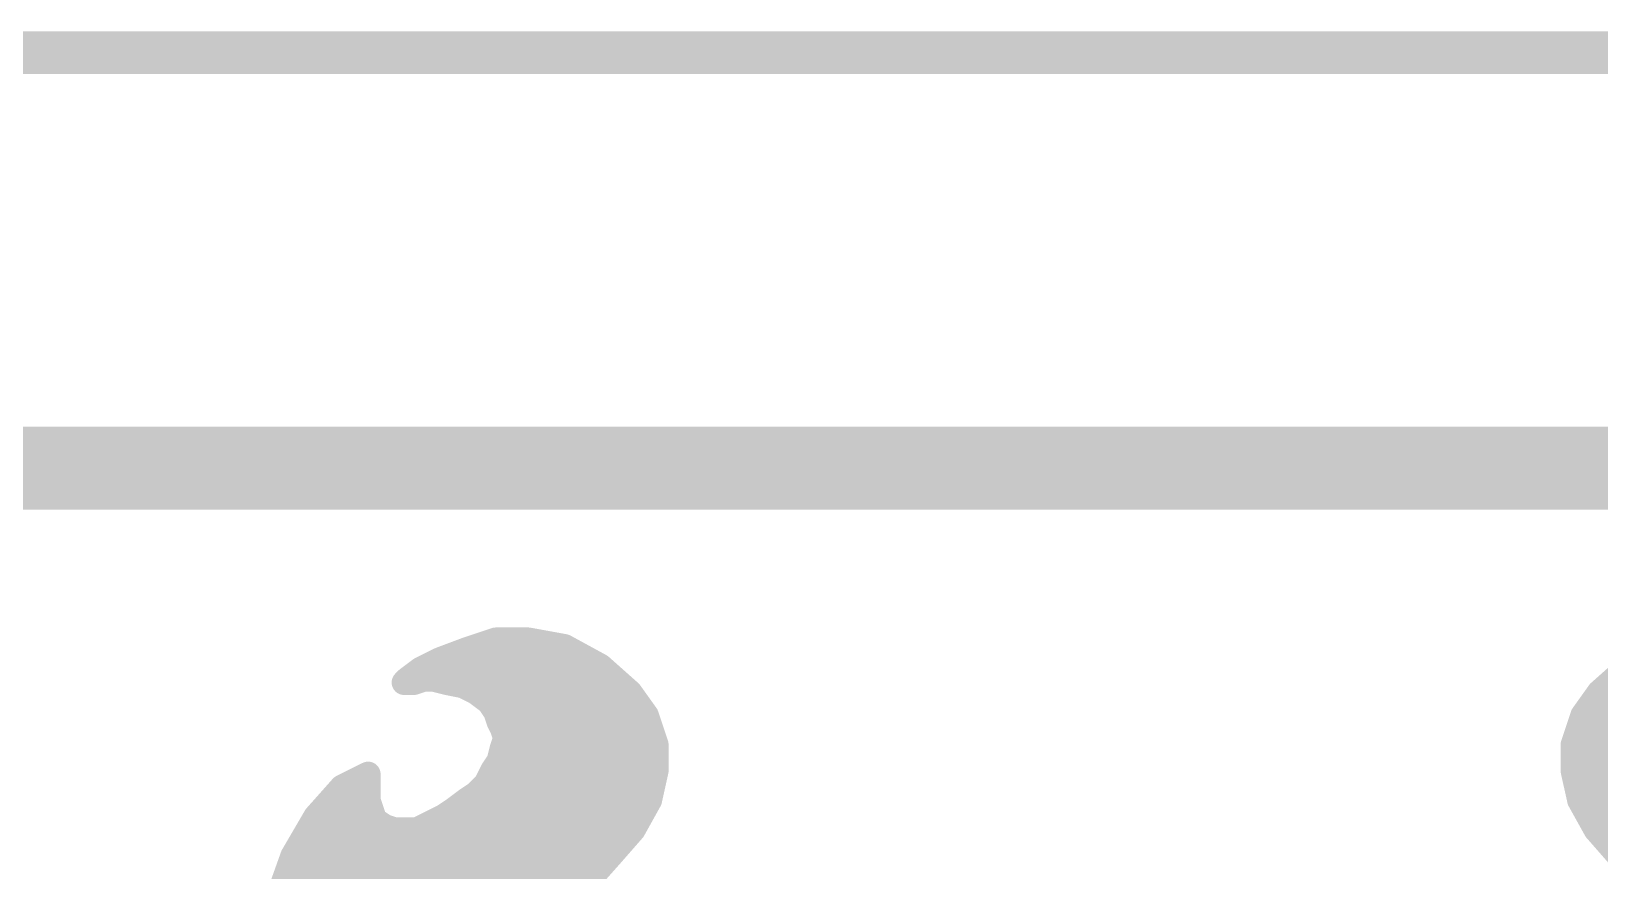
# Model space of a CAD drawing. Extents: x -33 to 74, y -22 to 37.
# Drawn here: x 9.39 to 14.182, y 24.17 to 26.735 of the extents above; entities that cross this region are included whole.
import ezdxf

# ---------------------------------------------------------------- set-up
doc = ezdxf.new("R2010")
doc.units = 0
for name, color, linetype in [('1', 12, 'CONTINUOUS'), ('16', 132, 'CONTINUOUS'), ('20', 31, 'CONTINUOUS'), ('21', 41, 'CONTINUOUS'), ('22', 40, 'CONTINUOUS'), ('47', 253, 'CONTINUOUS')]:
    doc.layers.add(name, color=color, linetype=linetype)

msp = doc.modelspace()

# ---------------------------------------------------------------- linework, layer by layer
at = {"layer": '1', "const_width": 0.254}
msp.add_lwpolyline([(0, 25.4), (25.4, 25.4)], dxfattribs=at)
at = {"layer": '16', "const_width": 0.254}
msp.add_lwpolyline([(0, 25.4), (25.4, 25.4)], dxfattribs=at)
at = {"layer": '20', "const_width": 0.2032}
msp.add_lwpolyline([(0, 25.4), (25.4, 25.4)], dxfattribs=at)
at = {"layer": '21', "const_width": 0.0762}
for points in [[(14.271, 24.795), (14.181, 24.715)], [(14.181, 24.715), (14.131, 24.645)], [(14.131, 24.645), (14.101, 24.555)], [(14.1623, 24.6888), (14.6161, 24.6888)], [(14.1202, 24.6126), (14.5748, 24.6126)], [(14.101, 24.555), (14.101, 24.475)], [(14.101, 24.5364), (14.5732, 24.5364)], [(14.101, 24.475), (14.121, 24.385)], [(14.1043, 24.4602), (14.6084, 24.4602)], [(14.121, 24.385), (14.171, 24.295)], [(14.1216, 24.384), (14.6823, 24.384)], [(14.1639, 24.3078), (14.8054, 24.3078)], [(14.171, 24.295), (14.241, 24.215)]]:
    msp.add_lwpolyline(points, dxfattribs=at)
at = {"layer": '21', "const_width": 0.0381}
for points in [[(14.1683, 24.7292, 1), (14.1937, 24.7008)], [(14.1965, 24.7039, 1), (14.1655, 24.7261)], [(14.1491, 24.639, 1), (14.1129, 24.651)], [(14.1623, 24.7079, 1), (14.1623, 24.6698)], [(14.1202, 24.6317, 1), (14.1202, 24.5936)], [(14.1155, 24.6561, 1), (14.1465, 24.6339)], [(14.1201, 24.555, 1), (14.082, 24.555)], [(14.0829, 24.561, 1), (14.1191, 24.549)], [(14.101, 24.5555, 1), (14.101, 24.5174)], [(14.1196, 24.4791, 1), (14.0824, 24.4709)], [(14.082, 24.475, 1), (14.1201, 24.475)], [(14.1043, 24.4793, 1), (14.1043, 24.4412)], [(14.1377, 24.3943, 1), (14.1043, 24.3757)], [(14.1024, 24.3809, 1), (14.1396, 24.3891)], [(14.1216, 24.4031, 1), (14.1216, 24.365)], [(14.1639, 24.3269, 1), (14.1639, 24.2888)], [(14.1853, 24.3075, 1), (14.1567, 24.2825)], [(14.1543, 24.2857, 1), (14.1877, 24.3043)]]:
    msp.add_lwpolyline(points, format="xyb", dxfattribs=at)
at = {"layer": '22', "const_width": 0.0762}
for points in [[(10.639, 24.815), (10.719, 24.845)], [(10.7089, 24.8412), (11.0443, 24.8412)], [(10.719, 24.845), (10.809, 24.875)], [(10.809, 24.875), (10.909, 24.875)], [(10.909, 24.875), (11.019, 24.855)], [(11.019, 24.855), (11.129, 24.795)], [(10.579, 24.785), (10.639, 24.815)], [(11.129, 24.795), (11.219, 24.715)], [(10.529, 24.745), (10.539, 24.755)], [(10.559, 24.745), (10.529, 24.745)], [(10.539, 24.755), (10.579, 24.785)], [(10.5523, 24.765), (11.1628, 24.765)], [(10.589, 24.755), (10.559, 24.745)], [(10.619, 24.755), (10.589, 24.755)], [(10.659, 24.745), (10.619, 24.755)], [(10.709, 24.735), (10.659, 24.745)], [(10.749, 24.715), (10.709, 24.735)], [(10.789, 24.685), (10.749, 24.715)], [(11.219, 24.715), (11.269, 24.645)], [(10.7839, 24.6888), (11.2377, 24.6888)], [(10.809, 24.655), (10.789, 24.685)], [(10.819, 24.625), (10.809, 24.655)], [(11.269, 24.645), (11.299, 24.555)], [(10.829, 24.605), (10.819, 24.625)], [(10.8252, 24.6126), (11.2798, 24.6126)], [(10.839, 24.575), (10.829, 24.605)], [(10.829, 24.545), (10.839, 24.575)], [(11.299, 24.555), (11.299, 24.475)], [(10.799, 24.475), (10.819, 24.505)], [(10.819, 24.505), (10.829, 24.545)], [(10.8269, 24.5364), (11.299, 24.5364)], [(10.339, 24.425), (10.419, 24.465)], [(10.4094, 24.4602), (10.419, 24.4602)], [(10.419, 24.465), (10.419, 24.385)], [(10.779, 24.435), (10.799, 24.475)], [(10.7916, 24.4602), (11.2957, 24.4602)], [(11.299, 24.475), (11.279, 24.385)], [(10.259, 24.335), (10.339, 24.425)], [(10.719, 24.385), (10.749, 24.405)], [(10.749, 24.405), (10.779, 24.435)], [(10.3026, 24.384), (10.4193, 24.384)], [(10.419, 24.385), (10.439, 24.325)], [(10.649, 24.335), (10.679, 24.355)], [(10.679, 24.355), (10.719, 24.385)], [(10.7177, 24.384), (11.2784, 24.384)], [(11.279, 24.385), (11.229, 24.295)], [(10.189, 24.215), (10.259, 24.335)], [(10.2431, 24.3078), (10.4648, 24.3078)], [(10.439, 24.325), (10.469, 24.305)], [(10.569, 24.295), (10.649, 24.335)], [(10.5946, 24.3078), (11.2361, 24.3078)], [(10.469, 24.305), (10.499, 24.295)], [(10.499, 24.295), (10.569, 24.295)], [(11.229, 24.295), (11.159, 24.215)], [(10.139, 24.075), (10.189, 24.215)], [(10.1987, 24.2316), (11.1735, 24.2316)], [(11.159, 24.215), (11.079, 24.125)], [(10.1677, 24.1554), (11.106, 24.1554)]]:
    msp.add_lwpolyline(points, dxfattribs=at)
at = {"layer": '22', "const_width": 0.0381}
for points in [[(10.7089, 24.8603, 1), (10.7089, 24.8222)], [(10.713, 24.8631, 1), (10.725, 24.8269)], [(10.7257, 24.8272, 1), (10.7123, 24.8628)], [(10.809, 24.8941, 1), (10.809, 24.8559)], [(10.815, 24.8569, 1), (10.803, 24.8931)], [(10.9124, 24.8937, 1), (10.9056, 24.8563)], [(10.909, 24.8559, 1), (10.909, 24.8941)], [(11.0281, 24.8717, 1), (11.0099, 24.8383)], [(11.0156, 24.8363, 1), (11.0224, 24.8737)], [(11.0443, 24.8222, 1), (11.0443, 24.8603)], [(10.6323, 24.8328, 1), (10.6457, 24.7972)], [(10.6475, 24.798, 1), (10.6305, 24.832)], [(11.1417, 24.8092, 1), (11.1163, 24.7808)], [(11.1199, 24.7783, 1), (11.1381, 24.8117)], [(10.529, 24.7641, 1), (10.529, 24.726)], [(10.5155, 24.7585, 1), (10.5425, 24.7315)], [(10.5276, 24.7702, 1), (10.5504, 24.7398)], [(10.5525, 24.7415, 1), (10.5255, 24.7685)], [(10.5523, 24.7841, 1), (10.5523, 24.746)], [(10.553, 24.7631, 1), (10.565, 24.7269)], [(10.559, 24.726, 1), (10.559, 24.7641)], [(10.5705, 24.802, 1), (10.5875, 24.768)], [(10.5904, 24.7698, 1), (10.5676, 24.8002)], [(10.589, 24.7741, 1), (10.589, 24.736)], [(10.595, 24.7369, 1), (10.583, 24.7731)], [(10.6236, 24.7735, 1), (10.6144, 24.7365)], [(10.619, 24.736, 1), (10.619, 24.7741)], [(10.6627, 24.7637, 1), (10.6553, 24.7263)], [(10.6544, 24.7265, 1), (10.6636, 24.7635)], [(11.1628, 24.746, 1), (11.1628, 24.7841)], [(10.7175, 24.752, 1), (10.7005, 24.718)], [(10.7053, 24.7163, 1), (10.7127, 24.7537)], [(10.7604, 24.7302, 1), (10.7376, 24.6998)], [(10.7405, 24.698, 1), (10.7575, 24.732)], [(11.2345, 24.7261, 1), (11.2035, 24.7039)], [(11.2063, 24.7008, 1), (11.2317, 24.7292)], [(10.7839, 24.7079, 1), (10.7839, 24.6698)], [(10.8049, 24.6956, 1), (10.7731, 24.6744)], [(10.7776, 24.6698, 1), (10.8004, 24.7002)], [(10.8271, 24.661, 1), (10.7909, 24.649)], [(10.7931, 24.6444, 1), (10.8249, 24.6656)], [(11.2377, 24.6698, 1), (11.2377, 24.7079)], [(11.2871, 24.651, 1), (11.2509, 24.639)], [(10.836, 24.6335, 1), (10.802, 24.6165)], [(10.8009, 24.619, 1), (10.8371, 24.631)], [(10.8252, 24.6317, 1), (10.8252, 24.5936)], [(10.8471, 24.611, 1), (10.8109, 24.599)], [(10.812, 24.5965, 1), (10.846, 24.6135)], [(11.2535, 24.6339, 1), (11.2845, 24.6561)], [(11.2798, 24.5936, 1), (11.2798, 24.6317)], [(10.8571, 24.569, 1), (10.8209, 24.581)], [(10.8209, 24.569, 1), (10.8571, 24.581)], [(11.3181, 24.555, 1), (11.28, 24.555)], [(10.8349, 24.4944, 1), (10.8031, 24.5156)], [(10.8269, 24.5555, 1), (10.8269, 24.5174)], [(10.8109, 24.551, 1), (10.8471, 24.539)], [(10.8475, 24.5404, 1), (10.8105, 24.5496)], [(11.2809, 24.549, 1), (11.3171, 24.561)], [(11.299, 24.5174, 1), (11.299, 24.5555)], [(10.4094, 24.4793, 1), (10.4094, 24.4412)], [(10.4381, 24.465, 1), (10.4, 24.465)], [(10.4275, 24.448, 1), (10.4105, 24.482)], [(10.419, 24.4412, 1), (10.419, 24.4793)], [(10.7916, 24.4793, 1), (10.7916, 24.4412)], [(10.7831, 24.4856, 1), (10.8149, 24.4644)], [(10.816, 24.4665, 1), (10.782, 24.4835)], [(10.8005, 24.5096, 1), (10.8375, 24.5004)], [(11.28, 24.475, 1), (11.3181, 24.475)], [(11.3176, 24.4709, 1), (11.2804, 24.4791)], [(11.2957, 24.4412, 1), (11.2957, 24.4793)], [(10.3305, 24.442, 1), (10.3475, 24.408)], [(10.3532, 24.4123, 1), (10.3248, 24.4377)], [(10.7596, 24.3891, 1), (10.7384, 24.4209)], [(10.762, 24.4435, 1), (10.796, 24.4265)], [(10.7925, 24.4215, 1), (10.7655, 24.4485)], [(10.3026, 24.4031, 1), (10.3026, 24.365)], [(10.4371, 24.391, 1), (10.4009, 24.379)], [(10.4, 24.385, 1), (10.4381, 24.385)], [(10.4193, 24.365, 1), (10.4193, 24.4031)], [(10.6896, 24.3391, 1), (10.6684, 24.3709)], [(10.7177, 24.4031, 1), (10.7177, 24.365)], [(10.7084, 24.4009, 1), (10.7296, 24.3691)], [(10.7304, 24.3698, 1), (10.7076, 24.4002)], [(10.7355, 24.4185, 1), (10.7625, 24.3915)], [(11.2604, 24.3891, 1), (11.2976, 24.3809)], [(11.2957, 24.3757, 1), (11.2623, 24.3943)], [(11.2784, 24.365, 1), (11.2784, 24.4031)], [(10.2431, 24.3269, 1), (10.2431, 24.2888)], [(10.2448, 24.3477, 1), (10.2732, 24.3223)], [(10.2755, 24.3254, 1), (10.2425, 24.3446)], [(10.4496, 24.3409, 1), (10.4284, 24.3091)], [(10.4209, 24.319, 1), (10.4571, 24.331)], [(10.4648, 24.2888, 1), (10.4648, 24.3269)], [(10.5946, 24.3269, 1), (10.5946, 24.2888)], [(10.6384, 24.3509, 1), (10.6596, 24.3191)], [(10.6575, 24.318, 1), (10.6405, 24.352)], [(10.6676, 24.3702, 1), (10.6904, 24.3398)], [(11.2361, 24.2888, 1), (11.2361, 24.3269)], [(10.475, 24.3231, 1), (10.463, 24.2869)], [(10.4584, 24.2891, 1), (10.4796, 24.3209)], [(10.499, 24.3141, 1), (10.499, 24.276)], [(10.493, 24.2769, 1), (10.505, 24.3131)], [(10.5605, 24.312, 1), (10.5775, 24.278)], [(10.569, 24.276, 1), (10.569, 24.3141)], [(11.2123, 24.3043, 1), (11.2457, 24.2857)], [(11.2433, 24.2825, 1), (11.2147, 24.3075)], [(10.2069, 24.2086, 1), (10.1711, 24.2214)], [(10.1987, 24.2507, 1), (10.1987, 24.2126)], [(11.1732, 24.2023, 1), (11.1448, 24.2277)], [(11.1735, 24.2126, 1), (11.1735, 24.2507)], [(10.1725, 24.2246, 1), (10.2055, 24.2054)], [(11.1447, 24.2275, 1), (11.1733, 24.2025)], [(10.1677, 24.1745, 1), (10.1677, 24.1364)], [(11.106, 24.1364, 1), (11.106, 24.1745)]]:
    msp.add_lwpolyline(points, format="xyb", dxfattribs=at)
at = {"layer": '47', "const_width": 0.13}
msp.add_lwpolyline([(2.605, 26.67), (22.795, 26.67)], dxfattribs=at)

doc.saveas('drawing.dxf')
